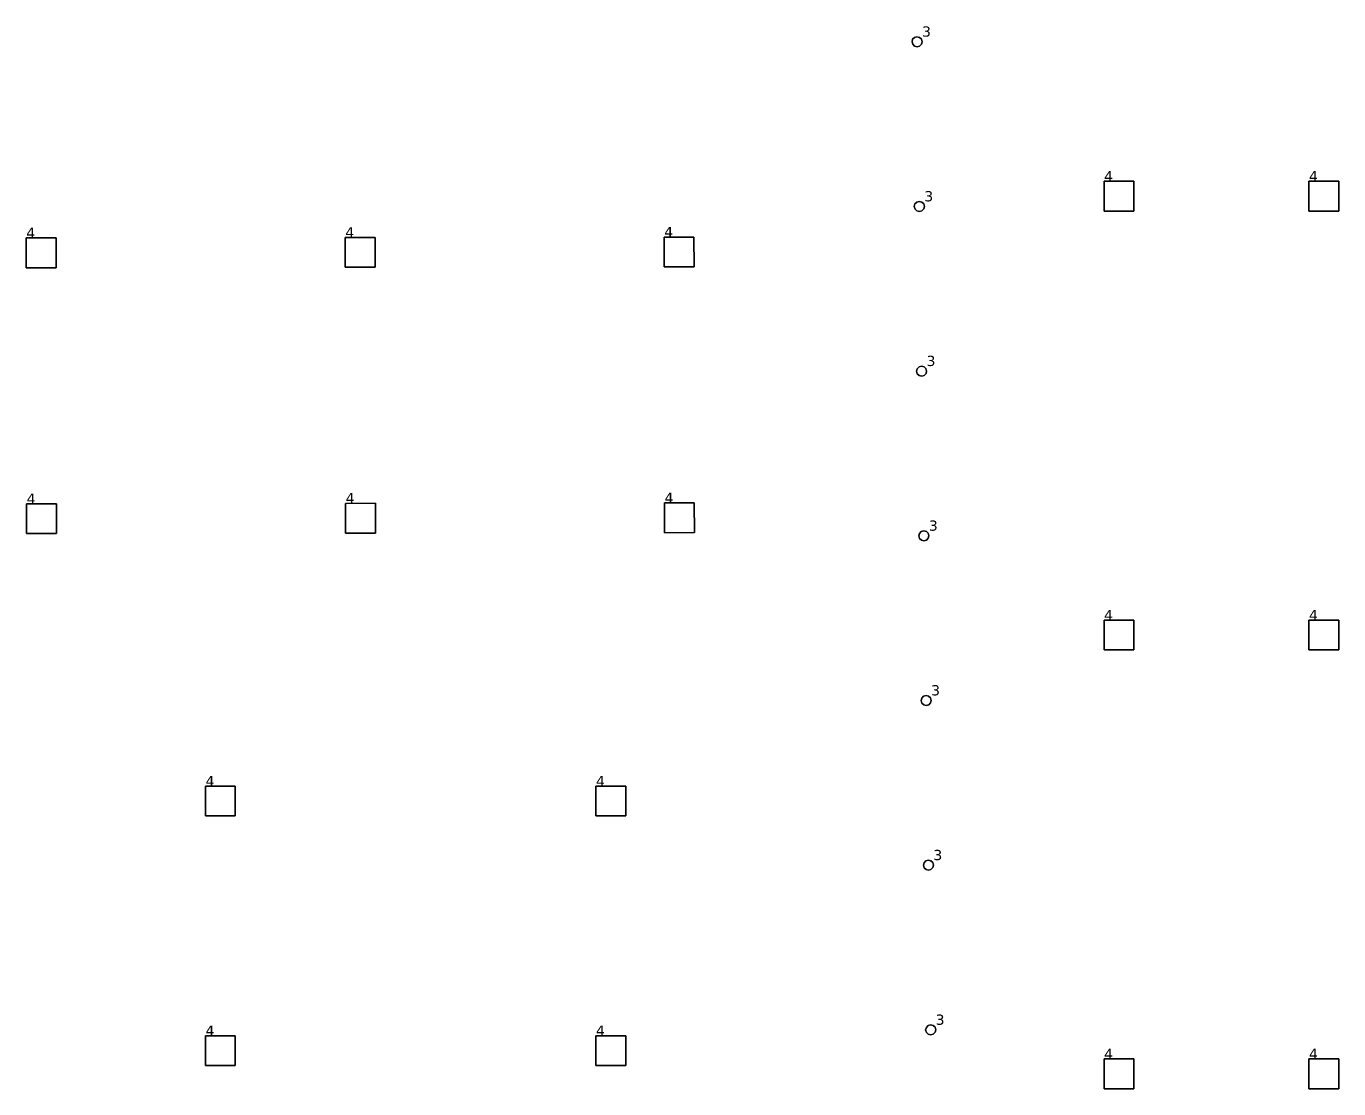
# Model space of a CAD drawing. Header units: inches. Extents: x -3 to 1235, y -1 to 963.
# Drawn here: x 133.38 to 156.5, y 86.15 to 104.87 of the extents above; entities that cross this region are included whole.
import ezdxf

# ---------------------------------------------------------------- set-up
doc = ezdxf.new("R2010")
doc.units = ezdxf.units.IN
doc.header["$MEASUREMENT"] = 0
doc.layers.add('DLX_TERR_LUM', color=7, linetype='Continuous', true_color=0x000000)
doc.layers.add('DLX_TERR_LUMKEY_IDX', color=7, linetype='Continuous', true_color=0x7f7f7f)
doc.styles.add('TableTextStyle', font='')
doc.styles.get('TableTextStyle').set_extended_font_data('VERDANA.TTF')

msp = doc.modelspace()

# ---------------------------------------------------------------- linework, layer by layer
at = {"layer": 'DLX_TERR_LUM'}
for points in [[(148.981, 104.593, 0), (148.992, 104.637, 0)], [(148.992, 104.637, 0), (148.981, 104.593, 0)], [(148.992, 104.637, 0), (148.981, 104.593, 0)], [(148.981, 104.593, 0), (148.992, 104.637, 0)], [(148.994, 104.549, 0), (148.981, 104.593, 0)], [(148.981, 104.593, 0), (148.981, 104.593, 0)], [(148.981, 104.593, 0), (148.994, 104.549, 0)], [(148.981, 104.593, 0), (148.981, 104.593, 0)], [(148.981, 104.593, 0), (148.994, 104.549, 0)], [(148.994, 104.549, 0), (148.981, 104.593, 0)], [(148.992, 104.637, 0), (149.024, 104.67, 0)], [(149.024, 104.67, 0), (148.992, 104.637, 0)], [(149.024, 104.67, 0), (148.992, 104.637, 0)], [(148.992, 104.637, 0), (149.024, 104.67, 0)], [(148.992, 104.637, 0), (148.992, 104.637, 0)], [(148.992, 104.637, 0), (148.992, 104.637, 0)], [(149.026, 104.517, 0), (148.994, 104.549, 0)], [(148.994, 104.549, 0), (148.994, 104.549, 0)], [(148.994, 104.549, 0), (149.026, 104.517, 0)], [(148.994, 104.549, 0), (148.994, 104.549, 0)], [(148.994, 104.549, 0), (149.026, 104.517, 0)], [(149.026, 104.517, 0), (148.994, 104.549, 0)], [(149.024, 104.67, 0), (149.068, 104.683, 0)], [(149.068, 104.683, 0), (149.024, 104.67, 0)], [(149.068, 104.683, 0), (149.024, 104.67, 0)], [(149.024, 104.67, 0), (149.068, 104.683, 0)], [(149.024, 104.67, 0), (149.024, 104.67, 0)], [(149.024, 104.67, 0), (149.024, 104.67, 0)], [(149.071, 104.506, 0), (149.026, 104.517, 0)], [(149.026, 104.517, 0), (149.026, 104.517, 0)], [(149.026, 104.517, 0), (149.071, 104.506, 0)], [(149.026, 104.517, 0), (149.026, 104.517, 0)], [(149.026, 104.517, 0), (149.071, 104.506, 0)], [(149.071, 104.506, 0), (149.026, 104.517, 0)], [(149.068, 104.683, 0), (149.068, 104.683, 0)], [(149.068, 104.683, 0), (149.113, 104.671, 0)], [(149.113, 104.671, 0), (149.068, 104.683, 0)], [(149.068, 104.683, 0), (149.068, 104.683, 0)], [(149.113, 104.671, 0), (149.068, 104.683, 0)], [(149.068, 104.683, 0), (149.113, 104.671, 0)], [(149.115, 104.518, 0), (149.071, 104.506, 0)], [(149.071, 104.506, 0), (149.115, 104.518, 0)], [(149.071, 104.506, 0), (149.115, 104.518, 0)], [(149.115, 104.518, 0), (149.071, 104.506, 0)], [(149.071, 104.506, 0), (149.071, 104.506, 0)], [(149.071, 104.506, 0), (149.071, 104.506, 0)], [(149.113, 104.671, 0), (149.113, 104.671, 0)], [(149.113, 104.671, 0), (149.145, 104.639, 0)], [(149.145, 104.639, 0), (149.113, 104.671, 0)], [(149.113, 104.671, 0), (149.113, 104.671, 0)], [(149.145, 104.639, 0), (149.113, 104.671, 0)], [(149.113, 104.671, 0), (149.145, 104.639, 0)], [(149.147, 104.551, 0), (149.115, 104.518, 0)], [(149.115, 104.518, 0), (149.147, 104.551, 0)], [(149.115, 104.518, 0), (149.147, 104.551, 0)], [(149.147, 104.551, 0), (149.115, 104.518, 0)], [(149.115, 104.518, 0), (149.115, 104.518, 0)], [(149.115, 104.518, 0), (149.115, 104.518, 0)], [(149.145, 104.639, 0), (149.145, 104.639, 0)], [(149.145, 104.639, 0), (149.158, 104.595, 0)], [(149.158, 104.595, 0), (149.145, 104.639, 0)], [(149.145, 104.639, 0), (149.145, 104.639, 0)], [(149.158, 104.595, 0), (149.145, 104.639, 0)], [(149.145, 104.639, 0), (149.158, 104.595, 0)], [(149.158, 104.595, 0), (149.147, 104.551, 0)], [(149.147, 104.551, 0), (149.158, 104.595, 0)], [(149.147, 104.551, 0), (149.158, 104.595, 0)], [(149.158, 104.595, 0), (149.147, 104.551, 0)], [(149.147, 104.551, 0), (149.147, 104.551, 0)], [(149.147, 104.551, 0), (149.147, 104.551, 0)], [(149.158, 104.595, 0), (149.158, 104.595, 0)], [(149.158, 104.595, 0), (149.158, 104.595, 0)], [(152.364, 101.61, 0), (152.364, 102.135, 0)], [(152.364, 102.135, 0), (152.364, 102.135, 0)], [(152.364, 102.135, 0), (152.364, 101.61, 0)], [(152.364, 102.135, 0), (152.889, 102.135, 0)], [(152.889, 102.135, 0), (152.364, 102.135, 0)], [(152.364, 102.135, 0), (152.364, 102.135, 0)], [(152.889, 102.135, 0), (152.364, 102.135, 0)], [(152.364, 102.135, 0), (152.364, 101.61, 0)], [(152.364, 101.61, 0), (152.364, 102.135, 0)], [(152.364, 102.135, 0), (152.889, 102.135, 0)], [(152.889, 102.135, 0), (152.889, 102.135, 0)], [(152.889, 102.135, 0), (152.889, 101.61, 0)], [(152.889, 101.61, 0), (152.889, 102.135, 0)], [(152.889, 102.135, 0), (152.889, 102.135, 0)], [(152.889, 101.61, 0), (152.889, 102.135, 0)], [(152.889, 102.135, 0), (152.889, 101.61, 0)], [(155.972, 101.61, 0), (155.972, 102.135, 0)], [(155.972, 102.135, 0), (155.972, 102.135, 0)], [(155.972, 102.135, 0), (155.972, 101.61, 0)], [(155.972, 102.135, 0), (156.497, 102.135, 0)], [(156.497, 102.135, 0), (155.972, 102.135, 0)], [(155.972, 102.135, 0), (155.972, 102.135, 0)], [(156.497, 102.135, 0), (155.972, 102.135, 0)], [(155.972, 102.135, 0), (155.972, 101.61, 0)], [(155.972, 101.61, 0), (155.972, 102.135, 0)], [(155.972, 102.135, 0), (156.497, 102.135, 0)], [(156.497, 102.135, 0), (156.497, 102.135, 0)], [(156.497, 102.135, 0), (156.497, 101.61, 0)], [(156.497, 101.61, 0), (156.497, 102.135, 0)], [(156.497, 102.135, 0), (156.497, 102.135, 0)], [(156.497, 101.61, 0), (156.497, 102.135, 0)], [(156.497, 102.135, 0), (156.497, 101.61, 0)], [(149.021, 101.691, 0), (149.032, 101.736, 0)], [(149.032, 101.736, 0), (149.021, 101.691, 0)], [(149.032, 101.736, 0), (149.021, 101.691, 0)], [(149.021, 101.691, 0), (149.032, 101.736, 0)], [(149.032, 101.736, 0), (149.064, 101.769, 0)], [(149.064, 101.769, 0), (149.032, 101.736, 0)], [(149.064, 101.769, 0), (149.032, 101.736, 0)], [(149.032, 101.736, 0), (149.064, 101.769, 0)], [(149.032, 101.736, 0), (149.032, 101.736, 0)], [(149.032, 101.736, 0), (149.032, 101.736, 0)], [(149.064, 101.769, 0), (149.108, 101.781, 0)], [(149.108, 101.781, 0), (149.064, 101.769, 0)], [(149.108, 101.781, 0), (149.064, 101.769, 0)], [(149.064, 101.769, 0), (149.108, 101.781, 0)], [(149.064, 101.769, 0), (149.064, 101.769, 0)], [(149.064, 101.769, 0), (149.064, 101.769, 0)], [(149.108, 101.781, 0), (149.108, 101.781, 0)], [(149.108, 101.781, 0), (149.153, 101.77, 0)], [(149.153, 101.77, 0), (149.108, 101.781, 0)], [(149.108, 101.781, 0), (149.108, 101.781, 0)], [(149.153, 101.77, 0), (149.108, 101.781, 0)], [(149.108, 101.781, 0), (149.153, 101.77, 0)], [(149.153, 101.77, 0), (149.153, 101.77, 0)], [(149.153, 101.77, 0), (149.186, 101.738, 0)], [(149.186, 101.738, 0), (149.153, 101.77, 0)], [(149.153, 101.77, 0), (149.153, 101.77, 0)], [(149.186, 101.738, 0), (149.153, 101.77, 0)], [(149.153, 101.77, 0), (149.186, 101.738, 0)], [(149.186, 101.738, 0), (149.186, 101.738, 0)], [(149.186, 101.738, 0), (149.198, 101.694, 0)], [(149.198, 101.694, 0), (149.186, 101.738, 0)], [(149.186, 101.738, 0), (149.186, 101.738, 0)], [(149.198, 101.694, 0), (149.186, 101.738, 0)], [(149.186, 101.738, 0), (149.198, 101.694, 0)], [(149.034, 101.647, 0), (149.021, 101.691, 0)], [(149.021, 101.691, 0), (149.021, 101.691, 0)], [(149.021, 101.691, 0), (149.034, 101.647, 0)], [(149.021, 101.691, 0), (149.021, 101.691, 0)], [(149.021, 101.691, 0), (149.034, 101.647, 0)], [(149.034, 101.647, 0), (149.021, 101.691, 0)], [(149.066, 101.616, 0), (149.034, 101.647, 0)], [(149.034, 101.647, 0), (149.034, 101.647, 0)], [(149.034, 101.647, 0), (149.066, 101.616, 0)], [(149.034, 101.647, 0), (149.034, 101.647, 0)], [(149.034, 101.647, 0), (149.066, 101.616, 0)], [(149.066, 101.616, 0), (149.034, 101.647, 0)], [(149.111, 101.604, 0), (149.066, 101.616, 0)], [(149.066, 101.616, 0), (149.066, 101.616, 0)], [(149.066, 101.616, 0), (149.111, 101.604, 0)], [(149.066, 101.616, 0), (149.066, 101.616, 0)], [(149.066, 101.616, 0), (149.111, 101.604, 0)], [(149.111, 101.604, 0), (149.066, 101.616, 0)], [(149.155, 101.617, 0), (149.111, 101.604, 0)], [(149.111, 101.604, 0), (149.155, 101.617, 0)], [(149.111, 101.604, 0), (149.155, 101.617, 0)], [(149.155, 101.617, 0), (149.111, 101.604, 0)], [(149.111, 101.604, 0), (149.111, 101.604, 0)], [(149.111, 101.604, 0), (149.111, 101.604, 0)], [(149.187, 101.65, 0), (149.155, 101.617, 0)], [(149.155, 101.617, 0), (149.187, 101.65, 0)], [(149.155, 101.617, 0), (149.187, 101.65, 0)], [(149.187, 101.65, 0), (149.155, 101.617, 0)], [(149.155, 101.617, 0), (149.155, 101.617, 0)], [(149.155, 101.617, 0), (149.155, 101.617, 0)], [(149.198, 101.694, 0), (149.187, 101.65, 0)], [(149.187, 101.65, 0), (149.198, 101.694, 0)], [(149.187, 101.65, 0), (149.198, 101.694, 0)], [(149.198, 101.694, 0), (149.187, 101.65, 0)], [(149.187, 101.65, 0), (149.187, 101.65, 0)], [(149.187, 101.65, 0), (149.187, 101.65, 0)], [(149.198, 101.694, 0), (149.198, 101.694, 0)], [(149.198, 101.694, 0), (149.198, 101.694, 0)], [(152.889, 101.61, 0), (152.364, 101.61, 0)], [(152.364, 101.61, 0), (152.364, 101.61, 0)], [(152.364, 101.61, 0), (152.889, 101.61, 0)], [(152.364, 101.61, 0), (152.364, 101.61, 0)], [(152.364, 101.61, 0), (152.889, 101.61, 0)], [(152.889, 101.61, 0), (152.364, 101.61, 0)], [(152.889, 101.61, 0), (152.889, 101.61, 0)], [(152.889, 101.61, 0), (152.889, 101.61, 0)], [(156.497, 101.61, 0), (155.972, 101.61, 0)], [(155.972, 101.61, 0), (155.972, 101.61, 0)], [(155.972, 101.61, 0), (156.497, 101.61, 0)], [(155.972, 101.61, 0), (155.972, 101.61, 0)], [(155.972, 101.61, 0), (156.497, 101.61, 0)], [(156.497, 101.61, 0), (155.972, 101.61, 0)], [(156.497, 101.61, 0), (156.497, 101.61, 0)], [(156.497, 101.61, 0), (156.497, 101.61, 0)], [(133.378, 101.137, 0), (133.903, 101.138, 0)], [(133.903, 101.138, 0), (133.378, 101.137, 0)], [(133.903, 101.138, 0), (133.378, 101.137, 0)], [(133.378, 101.137, 0), (133.903, 101.138, 0)], [(133.379, 100.612, 0), (133.378, 101.137, 0)], [(133.378, 101.137, 0), (133.378, 101.137, 0)], [(133.378, 101.137, 0), (133.379, 100.612, 0)], [(133.378, 101.137, 0), (133.378, 101.137, 0)], [(133.378, 101.137, 0), (133.379, 100.612, 0)], [(133.379, 100.612, 0), (133.378, 101.137, 0)], [(133.903, 101.138, 0), (133.903, 101.138, 0)], [(133.903, 101.138, 0), (133.904, 100.613, 0)], [(133.904, 100.613, 0), (133.903, 101.138, 0)], [(133.903, 101.138, 0), (133.903, 101.138, 0)], [(133.904, 100.613, 0), (133.903, 101.138, 0)], [(133.903, 101.138, 0), (133.904, 100.613, 0)], [(138.997, 101.145, 0), (139.522, 101.146, 0)], [(139.522, 101.146, 0), (138.997, 101.145, 0)], [(139.522, 101.146, 0), (138.997, 101.145, 0)], [(138.997, 101.145, 0), (139.522, 101.146, 0)], [(138.997, 100.62, 0), (138.997, 101.145, 0)], [(138.997, 101.145, 0), (138.997, 101.145, 0)], [(138.997, 101.145, 0), (138.997, 100.62, 0)], [(138.997, 101.145, 0), (138.997, 101.145, 0)], [(138.997, 101.145, 0), (138.997, 100.62, 0)], [(138.997, 100.62, 0), (138.997, 101.145, 0)], [(139.522, 101.146, 0), (139.522, 101.146, 0)], [(139.522, 101.146, 0), (139.522, 100.621, 0)], [(139.522, 100.621, 0), (139.522, 101.146, 0)], [(139.522, 101.146, 0), (139.522, 101.146, 0)], [(139.522, 100.621, 0), (139.522, 101.146, 0)], [(139.522, 101.146, 0), (139.522, 100.621, 0)], [(144.616, 100.628, 0), (144.615, 101.153, 0)], [(144.615, 101.153, 0), (144.615, 101.153, 0)], [(144.615, 101.153, 0), (144.616, 100.628, 0)], [(144.615, 101.153, 0), (145.14, 101.153, 0)], [(145.14, 101.153, 0), (144.615, 101.153, 0)], [(144.615, 101.153, 0), (144.615, 101.153, 0)], [(145.14, 101.153, 0), (144.615, 101.153, 0)], [(144.615, 101.153, 0), (144.616, 100.628, 0)], [(144.616, 100.628, 0), (144.615, 101.153, 0)], [(144.615, 101.153, 0), (145.14, 101.153, 0)], [(145.14, 101.153, 0), (145.14, 101.153, 0)], [(145.14, 101.153, 0), (145.141, 100.628, 0)], [(145.141, 100.628, 0), (145.14, 101.153, 0)], [(145.14, 101.153, 0), (145.14, 101.153, 0)], [(145.141, 100.628, 0), (145.14, 101.153, 0)], [(145.14, 101.153, 0), (145.141, 100.628, 0)], [(133.904, 100.613, 0), (133.379, 100.612, 0)], [(133.379, 100.612, 0), (133.904, 100.613, 0)], [(133.379, 100.612, 0), (133.904, 100.613, 0)], [(133.904, 100.613, 0), (133.379, 100.612, 0)], [(133.379, 100.612, 0), (133.379, 100.612, 0)], [(133.379, 100.612, 0), (133.379, 100.612, 0)], [(133.904, 100.613, 0), (133.904, 100.613, 0)], [(133.904, 100.613, 0), (133.904, 100.613, 0)], [(139.522, 100.621, 0), (138.997, 100.62, 0)], [(138.997, 100.62, 0), (139.522, 100.621, 0)], [(138.997, 100.62, 0), (139.522, 100.621, 0)], [(139.522, 100.621, 0), (138.997, 100.62, 0)], [(138.997, 100.62, 0), (138.997, 100.62, 0)], [(138.997, 100.62, 0), (138.997, 100.62, 0)], [(139.522, 100.621, 0), (139.522, 100.621, 0)], [(139.522, 100.621, 0), (139.522, 100.621, 0)], [(145.141, 100.628, 0), (144.616, 100.628, 0)], [(144.616, 100.628, 0), (144.616, 100.628, 0)], [(144.616, 100.628, 0), (145.141, 100.628, 0)], [(144.616, 100.628, 0), (144.616, 100.628, 0)], [(144.616, 100.628, 0), (145.141, 100.628, 0)], [(145.141, 100.628, 0), (144.616, 100.628, 0)], [(145.141, 100.628, 0), (145.141, 100.628, 0)], [(145.141, 100.628, 0), (145.141, 100.628, 0)], [(149.061, 98.79, 0), (149.072, 98.834, 0)], [(149.072, 98.834, 0), (149.061, 98.79, 0)], [(149.072, 98.834, 0), (149.061, 98.79, 0)], [(149.061, 98.79, 0), (149.072, 98.834, 0)], [(149.074, 98.746, 0), (149.061, 98.79, 0)], [(149.061, 98.79, 0), (149.061, 98.79, 0)], [(149.061, 98.79, 0), (149.074, 98.746, 0)], [(149.061, 98.79, 0), (149.061, 98.79, 0)], [(149.061, 98.79, 0), (149.074, 98.746, 0)], [(149.074, 98.746, 0), (149.061, 98.79, 0)], [(149.072, 98.834, 0), (149.104, 98.867, 0)], [(149.104, 98.867, 0), (149.072, 98.834, 0)], [(149.104, 98.867, 0), (149.072, 98.834, 0)], [(149.072, 98.834, 0), (149.104, 98.867, 0)], [(149.072, 98.834, 0), (149.072, 98.834, 0)], [(149.072, 98.834, 0), (149.072, 98.834, 0)], [(149.106, 98.714, 0), (149.074, 98.746, 0)], [(149.074, 98.746, 0), (149.074, 98.746, 0)], [(149.074, 98.746, 0), (149.106, 98.714, 0)], [(149.074, 98.746, 0), (149.074, 98.746, 0)], [(149.074, 98.746, 0), (149.106, 98.714, 0)], [(149.106, 98.714, 0), (149.074, 98.746, 0)], [(149.104, 98.867, 0), (149.148, 98.88, 0)], [(149.148, 98.88, 0), (149.104, 98.867, 0)], [(149.148, 98.88, 0), (149.104, 98.867, 0)], [(149.104, 98.867, 0), (149.148, 98.88, 0)], [(149.104, 98.867, 0), (149.104, 98.867, 0)], [(149.104, 98.867, 0), (149.104, 98.867, 0)], [(149.148, 98.88, 0), (149.148, 98.88, 0)], [(149.148, 98.88, 0), (149.193, 98.868, 0)], [(149.193, 98.868, 0), (149.148, 98.88, 0)], [(149.148, 98.88, 0), (149.148, 98.88, 0)], [(149.193, 98.868, 0), (149.148, 98.88, 0)], [(149.148, 98.88, 0), (149.193, 98.868, 0)], [(149.193, 98.868, 0), (149.193, 98.868, 0)], [(149.193, 98.868, 0), (149.226, 98.836, 0)], [(149.226, 98.836, 0), (149.193, 98.868, 0)], [(149.193, 98.868, 0), (149.193, 98.868, 0)], [(149.226, 98.836, 0), (149.193, 98.868, 0)], [(149.193, 98.868, 0), (149.226, 98.836, 0)], [(149.227, 98.748, 0), (149.195, 98.715, 0)], [(149.195, 98.715, 0), (149.227, 98.748, 0)], [(149.195, 98.715, 0), (149.227, 98.748, 0)], [(149.227, 98.748, 0), (149.195, 98.715, 0)], [(149.226, 98.836, 0), (149.226, 98.836, 0)], [(149.226, 98.836, 0), (149.238, 98.792, 0)], [(149.238, 98.792, 0), (149.226, 98.836, 0)], [(149.226, 98.836, 0), (149.226, 98.836, 0)], [(149.238, 98.792, 0), (149.226, 98.836, 0)], [(149.226, 98.836, 0), (149.238, 98.792, 0)], [(149.238, 98.792, 0), (149.227, 98.748, 0)], [(149.227, 98.748, 0), (149.238, 98.792, 0)], [(149.227, 98.748, 0), (149.238, 98.792, 0)], [(149.238, 98.792, 0), (149.227, 98.748, 0)], [(149.227, 98.748, 0), (149.227, 98.748, 0)], [(149.227, 98.748, 0), (149.227, 98.748, 0)], [(149.238, 98.792, 0), (149.238, 98.792, 0)], [(149.238, 98.792, 0), (149.238, 98.792, 0)], [(149.151, 98.703, 0), (149.106, 98.714, 0)], [(149.106, 98.714, 0), (149.106, 98.714, 0)], [(149.106, 98.714, 0), (149.151, 98.703, 0)], [(149.106, 98.714, 0), (149.106, 98.714, 0)], [(149.106, 98.714, 0), (149.151, 98.703, 0)], [(149.151, 98.703, 0), (149.106, 98.714, 0)], [(149.195, 98.715, 0), (149.151, 98.703, 0)], [(149.151, 98.703, 0), (149.195, 98.715, 0)], [(149.151, 98.703, 0), (149.195, 98.715, 0)], [(149.195, 98.715, 0), (149.151, 98.703, 0)], [(149.151, 98.703, 0), (149.151, 98.703, 0)], [(149.151, 98.703, 0), (149.151, 98.703, 0)], [(149.195, 98.715, 0), (149.195, 98.715, 0)], [(149.195, 98.715, 0), (149.195, 98.715, 0)], [(133.385, 96.454, 0), (133.91, 96.455, 0)], [(133.91, 96.455, 0), (133.385, 96.454, 0)], [(133.91, 96.455, 0), (133.385, 96.454, 0)], [(133.385, 96.454, 0), (133.91, 96.455, 0)], [(133.385, 95.929, 0), (133.385, 96.454, 0)], [(133.385, 96.454, 0), (133.385, 96.454, 0)], [(133.385, 96.454, 0), (133.385, 95.929, 0)], [(133.385, 96.454, 0), (133.385, 96.454, 0)], [(133.385, 96.454, 0), (133.385, 95.929, 0)], [(133.385, 95.929, 0), (133.385, 96.454, 0)], [(133.91, 96.455, 0), (133.91, 96.455, 0)], [(133.91, 96.455, 0), (133.91, 95.93, 0)], [(133.91, 95.93, 0), (133.91, 96.455, 0)], [(133.91, 96.455, 0), (133.91, 96.455, 0)], [(133.91, 95.93, 0), (133.91, 96.455, 0)], [(133.91, 96.455, 0), (133.91, 95.93, 0)], [(139.003, 96.461, 0), (139.528, 96.462, 0)], [(139.528, 96.462, 0), (139.003, 96.461, 0)], [(139.528, 96.462, 0), (139.003, 96.461, 0)], [(139.003, 96.461, 0), (139.528, 96.462, 0)], [(139.004, 95.936, 0), (139.003, 96.461, 0)], [(139.003, 96.461, 0), (139.003, 96.461, 0)], [(139.003, 96.461, 0), (139.004, 95.936, 0)], [(139.003, 96.461, 0), (139.003, 96.461, 0)], [(139.003, 96.461, 0), (139.004, 95.936, 0)], [(139.004, 95.936, 0), (139.003, 96.461, 0)], [(139.528, 96.462, 0), (139.528, 96.462, 0)], [(139.528, 96.462, 0), (139.529, 95.937, 0)], [(139.529, 95.937, 0), (139.528, 96.462, 0)], [(139.528, 96.462, 0), (139.528, 96.462, 0)], [(139.529, 95.937, 0), (139.528, 96.462, 0)], [(139.528, 96.462, 0), (139.529, 95.937, 0)], [(144.621, 96.469, 0), (145.146, 96.47, 0)], [(145.146, 96.47, 0), (144.621, 96.469, 0)], [(145.146, 96.47, 0), (144.621, 96.469, 0)], [(144.621, 96.469, 0), (145.146, 96.47, 0)], [(144.622, 95.944, 0), (144.621, 96.469, 0)], [(144.621, 96.469, 0), (144.621, 96.469, 0)], [(144.621, 96.469, 0), (144.622, 95.944, 0)], [(144.621, 96.469, 0), (144.621, 96.469, 0)], [(144.621, 96.469, 0), (144.622, 95.944, 0)], [(144.622, 95.944, 0), (144.621, 96.469, 0)], [(145.146, 96.47, 0), (145.146, 96.47, 0)], [(145.146, 96.47, 0), (145.147, 95.945, 0)], [(145.147, 95.945, 0), (145.146, 96.47, 0)], [(145.146, 96.47, 0), (145.146, 96.47, 0)], [(145.147, 95.945, 0), (145.146, 96.47, 0)], [(145.146, 96.47, 0), (145.147, 95.945, 0)], [(145.147, 95.945, 0), (144.622, 95.944, 0)], [(144.622, 95.944, 0), (145.147, 95.945, 0)], [(144.622, 95.944, 0), (145.147, 95.945, 0)], [(145.147, 95.945, 0), (144.622, 95.944, 0)], [(144.622, 95.944, 0), (144.622, 95.944, 0)], [(144.622, 95.944, 0), (144.622, 95.944, 0)], [(145.147, 95.945, 0), (145.147, 95.945, 0)], [(145.147, 95.945, 0), (145.147, 95.945, 0)], [(149.112, 95.933, 0), (149.144, 95.966, 0)], [(149.144, 95.966, 0), (149.112, 95.933, 0)], [(149.144, 95.966, 0), (149.112, 95.933, 0)], [(149.112, 95.933, 0), (149.144, 95.966, 0)], [(149.144, 95.966, 0), (149.188, 95.978, 0)], [(149.188, 95.978, 0), (149.144, 95.966, 0)], [(149.188, 95.978, 0), (149.144, 95.966, 0)], [(149.144, 95.966, 0), (149.188, 95.978, 0)], [(149.144, 95.966, 0), (149.144, 95.966, 0)], [(149.144, 95.966, 0), (149.144, 95.966, 0)], [(149.188, 95.978, 0), (149.188, 95.978, 0)], [(149.188, 95.978, 0), (149.233, 95.967, 0)], [(149.233, 95.967, 0), (149.188, 95.978, 0)], [(149.188, 95.978, 0), (149.188, 95.978, 0)], [(149.233, 95.967, 0), (149.188, 95.978, 0)], [(149.188, 95.978, 0), (149.233, 95.967, 0)], [(149.233, 95.967, 0), (149.233, 95.967, 0)], [(149.233, 95.967, 0), (149.266, 95.935, 0)], [(149.266, 95.935, 0), (149.233, 95.967, 0)], [(149.233, 95.967, 0), (149.233, 95.967, 0)], [(149.266, 95.935, 0), (149.233, 95.967, 0)], [(149.233, 95.967, 0), (149.266, 95.935, 0)], [(133.91, 95.93, 0), (133.385, 95.929, 0)], [(133.385, 95.929, 0), (133.91, 95.93, 0)], [(133.385, 95.929, 0), (133.91, 95.93, 0)], [(133.91, 95.93, 0), (133.385, 95.929, 0)], [(133.385, 95.929, 0), (133.385, 95.929, 0)], [(133.385, 95.929, 0), (133.385, 95.929, 0)], [(133.91, 95.93, 0), (133.91, 95.93, 0)], [(133.91, 95.93, 0), (133.91, 95.93, 0)], [(139.529, 95.937, 0), (139.004, 95.936, 0)], [(139.004, 95.936, 0), (139.529, 95.937, 0)], [(139.004, 95.936, 0), (139.529, 95.937, 0)], [(139.529, 95.937, 0), (139.004, 95.936, 0)], [(139.004, 95.936, 0), (139.004, 95.936, 0)], [(139.004, 95.936, 0), (139.004, 95.936, 0)], [(139.529, 95.937, 0), (139.529, 95.937, 0)], [(139.529, 95.937, 0), (139.529, 95.937, 0)], [(149.101, 95.888, 0), (149.112, 95.933, 0)], [(149.112, 95.933, 0), (149.101, 95.888, 0)], [(149.112, 95.933, 0), (149.101, 95.888, 0)], [(149.101, 95.888, 0), (149.112, 95.933, 0)], [(149.114, 95.844, 0), (149.101, 95.888, 0)], [(149.101, 95.888, 0), (149.101, 95.888, 0)], [(149.101, 95.888, 0), (149.114, 95.844, 0)], [(149.101, 95.888, 0), (149.101, 95.888, 0)], [(149.101, 95.888, 0), (149.114, 95.844, 0)], [(149.114, 95.844, 0), (149.101, 95.888, 0)], [(149.112, 95.933, 0), (149.112, 95.933, 0)], [(149.112, 95.933, 0), (149.112, 95.933, 0)], [(149.146, 95.813, 0), (149.114, 95.844, 0)], [(149.114, 95.844, 0), (149.114, 95.844, 0)], [(149.114, 95.844, 0), (149.146, 95.813, 0)], [(149.114, 95.844, 0), (149.114, 95.844, 0)], [(149.114, 95.844, 0), (149.146, 95.813, 0)], [(149.146, 95.813, 0), (149.114, 95.844, 0)], [(149.191, 95.801, 0), (149.146, 95.813, 0)], [(149.146, 95.813, 0), (149.146, 95.813, 0)], [(149.146, 95.813, 0), (149.191, 95.801, 0)], [(149.146, 95.813, 0), (149.146, 95.813, 0)], [(149.146, 95.813, 0), (149.191, 95.801, 0)], [(149.191, 95.801, 0), (149.146, 95.813, 0)], [(149.235, 95.814, 0), (149.191, 95.801, 0)], [(149.191, 95.801, 0), (149.235, 95.814, 0)], [(149.191, 95.801, 0), (149.235, 95.814, 0)], [(149.235, 95.814, 0), (149.191, 95.801, 0)], [(149.191, 95.801, 0), (149.191, 95.801, 0)], [(149.191, 95.801, 0), (149.191, 95.801, 0)], [(149.267, 95.847, 0), (149.235, 95.814, 0)], [(149.235, 95.814, 0), (149.267, 95.847, 0)], [(149.235, 95.814, 0), (149.267, 95.847, 0)], [(149.267, 95.847, 0), (149.235, 95.814, 0)], [(149.235, 95.814, 0), (149.235, 95.814, 0)], [(149.235, 95.814, 0), (149.235, 95.814, 0)], [(149.266, 95.935, 0), (149.266, 95.935, 0)], [(149.266, 95.935, 0), (149.278, 95.891, 0)], [(149.278, 95.891, 0), (149.266, 95.935, 0)], [(149.266, 95.935, 0), (149.266, 95.935, 0)], [(149.278, 95.891, 0), (149.266, 95.935, 0)], [(149.266, 95.935, 0), (149.278, 95.891, 0)], [(149.278, 95.891, 0), (149.267, 95.847, 0)], [(149.267, 95.847, 0), (149.278, 95.891, 0)], [(149.267, 95.847, 0), (149.278, 95.891, 0)], [(149.278, 95.891, 0), (149.267, 95.847, 0)], [(149.267, 95.847, 0), (149.267, 95.847, 0)], [(149.267, 95.847, 0), (149.267, 95.847, 0)], [(149.278, 95.891, 0), (149.278, 95.891, 0)], [(149.278, 95.891, 0), (149.278, 95.891, 0)], [(152.364, 93.879, 0), (152.364, 94.404, 0)], [(152.364, 94.404, 0), (152.364, 94.404, 0)], [(152.364, 94.404, 0), (152.364, 93.879, 0)], [(152.364, 94.404, 0), (152.889, 94.404, 0)], [(152.889, 94.404, 0), (152.364, 94.404, 0)], [(152.364, 94.404, 0), (152.364, 94.404, 0)], [(152.889, 94.404, 0), (152.364, 94.404, 0)], [(152.364, 94.404, 0), (152.364, 93.879, 0)], [(152.364, 93.879, 0), (152.364, 94.404, 0)], [(152.364, 94.404, 0), (152.889, 94.404, 0)], [(152.889, 94.404, 0), (152.889, 94.404, 0)], [(152.889, 94.404, 0), (152.889, 93.879, 0)], [(152.889, 93.879, 0), (152.889, 94.404, 0)], [(152.889, 94.404, 0), (152.889, 94.404, 0)], [(152.889, 93.879, 0), (152.889, 94.404, 0)], [(152.889, 94.404, 0), (152.889, 93.879, 0)], [(155.972, 93.879, 0), (155.972, 94.404, 0)], [(155.972, 94.404, 0), (155.972, 94.404, 0)], [(155.972, 94.404, 0), (155.972, 93.879, 0)], [(155.972, 94.404, 0), (156.497, 94.404, 0)], [(156.497, 94.404, 0), (155.972, 94.404, 0)], [(155.972, 94.404, 0), (155.972, 94.404, 0)], [(156.497, 94.404, 0), (155.972, 94.404, 0)], [(155.972, 94.404, 0), (155.972, 93.879, 0)], [(155.972, 93.879, 0), (155.972, 94.404, 0)], [(155.972, 94.404, 0), (156.497, 94.404, 0)], [(156.497, 94.404, 0), (156.497, 94.404, 0)], [(156.497, 94.404, 0), (156.497, 93.879, 0)], [(156.497, 93.879, 0), (156.497, 94.404, 0)], [(156.497, 94.404, 0), (156.497, 94.404, 0)], [(156.497, 93.879, 0), (156.497, 94.404, 0)], [(156.497, 94.404, 0), (156.497, 93.879, 0)], [(152.889, 93.879, 0), (152.364, 93.879, 0)], [(152.364, 93.879, 0), (152.364, 93.879, 0)], [(152.364, 93.879, 0), (152.889, 93.879, 0)], [(152.364, 93.879, 0), (152.364, 93.879, 0)], [(152.364, 93.879, 0), (152.889, 93.879, 0)], [(152.889, 93.879, 0), (152.364, 93.879, 0)], [(152.889, 93.879, 0), (152.889, 93.879, 0)], [(152.889, 93.879, 0), (152.889, 93.879, 0)], [(156.497, 93.879, 0), (155.972, 93.879, 0)], [(155.972, 93.879, 0), (155.972, 93.879, 0)], [(155.972, 93.879, 0), (156.497, 93.879, 0)], [(155.972, 93.879, 0), (155.972, 93.879, 0)], [(155.972, 93.879, 0), (156.497, 93.879, 0)], [(156.497, 93.879, 0), (155.972, 93.879, 0)], [(156.497, 93.879, 0), (156.497, 93.879, 0)], [(156.497, 93.879, 0), (156.497, 93.879, 0)], [(149.141, 92.987, 0), (149.152, 93.031, 0)], [(149.152, 93.031, 0), (149.141, 92.987, 0)], [(149.152, 93.031, 0), (149.141, 92.987, 0)], [(149.141, 92.987, 0), (149.152, 93.031, 0)], [(149.154, 92.943, 0), (149.141, 92.987, 0)], [(149.141, 92.987, 0), (149.141, 92.987, 0)], [(149.141, 92.987, 0), (149.154, 92.943, 0)], [(149.141, 92.987, 0), (149.141, 92.987, 0)], [(149.141, 92.987, 0), (149.154, 92.943, 0)], [(149.154, 92.943, 0), (149.141, 92.987, 0)], [(149.152, 93.031, 0), (149.184, 93.064, 0)], [(149.184, 93.064, 0), (149.152, 93.031, 0)], [(149.184, 93.064, 0), (149.152, 93.031, 0)], [(149.152, 93.031, 0), (149.184, 93.064, 0)], [(149.152, 93.031, 0), (149.152, 93.031, 0)], [(149.152, 93.031, 0), (149.152, 93.031, 0)], [(149.187, 92.911, 0), (149.154, 92.943, 0)], [(149.154, 92.943, 0), (149.154, 92.943, 0)], [(149.154, 92.943, 0), (149.187, 92.911, 0)], [(149.154, 92.943, 0), (149.154, 92.943, 0)], [(149.154, 92.943, 0), (149.187, 92.911, 0)], [(149.187, 92.911, 0), (149.154, 92.943, 0)], [(149.184, 93.064, 0), (149.228, 93.077, 0)], [(149.228, 93.077, 0), (149.184, 93.064, 0)], [(149.228, 93.077, 0), (149.184, 93.064, 0)], [(149.184, 93.064, 0), (149.228, 93.077, 0)], [(149.184, 93.064, 0), (149.184, 93.064, 0)], [(149.184, 93.064, 0), (149.184, 93.064, 0)], [(149.228, 93.077, 0), (149.228, 93.077, 0)], [(149.228, 93.077, 0), (149.273, 93.065, 0)], [(149.273, 93.065, 0), (149.228, 93.077, 0)], [(149.228, 93.077, 0), (149.228, 93.077, 0)], [(149.273, 93.065, 0), (149.228, 93.077, 0)], [(149.228, 93.077, 0), (149.273, 93.065, 0)], [(149.273, 93.065, 0), (149.273, 93.065, 0)], [(149.273, 93.065, 0), (149.306, 93.033, 0)], [(149.306, 93.033, 0), (149.273, 93.065, 0)], [(149.273, 93.065, 0), (149.273, 93.065, 0)], [(149.306, 93.033, 0), (149.273, 93.065, 0)], [(149.273, 93.065, 0), (149.306, 93.033, 0)], [(149.307, 92.945, 0), (149.275, 92.912, 0)], [(149.275, 92.912, 0), (149.307, 92.945, 0)], [(149.275, 92.912, 0), (149.307, 92.945, 0)], [(149.307, 92.945, 0), (149.275, 92.912, 0)], [(149.306, 93.033, 0), (149.306, 93.033, 0)], [(149.306, 93.033, 0), (149.318, 92.989, 0)], [(149.318, 92.989, 0), (149.306, 93.033, 0)], [(149.306, 93.033, 0), (149.306, 93.033, 0)], [(149.318, 92.989, 0), (149.306, 93.033, 0)], [(149.306, 93.033, 0), (149.318, 92.989, 0)], [(149.318, 92.989, 0), (149.307, 92.945, 0)], [(149.307, 92.945, 0), (149.318, 92.989, 0)], [(149.307, 92.945, 0), (149.318, 92.989, 0)], [(149.318, 92.989, 0), (149.307, 92.945, 0)], [(149.307, 92.945, 0), (149.307, 92.945, 0)], [(149.307, 92.945, 0), (149.307, 92.945, 0)], [(149.318, 92.989, 0), (149.318, 92.989, 0)], [(149.318, 92.989, 0), (149.318, 92.989, 0)], [(149.231, 92.9, 0), (149.187, 92.911, 0)], [(149.187, 92.911, 0), (149.187, 92.911, 0)], [(149.187, 92.911, 0), (149.231, 92.9, 0)], [(149.187, 92.911, 0), (149.187, 92.911, 0)], [(149.187, 92.911, 0), (149.231, 92.9, 0)], [(149.231, 92.9, 0), (149.187, 92.911, 0)], [(149.275, 92.912, 0), (149.231, 92.9, 0)], [(149.231, 92.9, 0), (149.275, 92.912, 0)], [(149.231, 92.9, 0), (149.275, 92.912, 0)], [(149.275, 92.912, 0), (149.231, 92.9, 0)], [(149.231, 92.9, 0), (149.231, 92.9, 0)], [(149.231, 92.9, 0), (149.231, 92.9, 0)], [(149.275, 92.912, 0), (149.275, 92.912, 0)], [(149.275, 92.912, 0), (149.275, 92.912, 0)], [(136.536, 90.954, 0), (136.536, 91.479, 0)], [(136.536, 91.479, 0), (136.536, 91.479, 0)], [(136.536, 91.479, 0), (136.536, 90.954, 0)], [(136.536, 91.479, 0), (137.061, 91.479, 0)], [(137.061, 91.479, 0), (136.536, 91.479, 0)], [(136.536, 91.479, 0), (136.536, 91.479, 0)], [(137.061, 91.479, 0), (136.536, 91.479, 0)], [(136.536, 91.479, 0), (136.536, 90.954, 0)], [(136.536, 90.954, 0), (136.536, 91.479, 0)], [(136.536, 91.479, 0), (137.061, 91.479, 0)], [(137.061, 91.479, 0), (137.061, 91.479, 0)], [(137.061, 91.479, 0), (137.061, 90.954, 0)], [(137.061, 90.954, 0), (137.061, 91.479, 0)], [(137.061, 91.479, 0), (137.061, 91.479, 0)], [(137.061, 90.954, 0), (137.061, 91.479, 0)], [(137.061, 91.479, 0), (137.061, 90.954, 0)], [(143.413, 90.954, 0), (143.413, 91.479, 0)], [(143.413, 91.479, 0), (143.413, 91.479, 0)], [(143.413, 91.479, 0), (143.413, 90.954, 0)], [(143.413, 91.479, 0), (143.938, 91.479, 0)], [(143.938, 91.479, 0), (143.413, 91.479, 0)], [(143.413, 91.479, 0), (143.413, 91.479, 0)], [(143.938, 91.479, 0), (143.413, 91.479, 0)], [(143.413, 91.479, 0), (143.413, 90.954, 0)], [(143.413, 90.954, 0), (143.413, 91.479, 0)], [(143.413, 91.479, 0), (143.938, 91.479, 0)], [(143.938, 91.479, 0), (143.938, 91.479, 0)], [(143.938, 91.479, 0), (143.938, 90.954, 0)], [(143.938, 90.954, 0), (143.938, 91.479, 0)], [(143.938, 91.479, 0), (143.938, 91.479, 0)], [(143.938, 90.954, 0), (143.938, 91.479, 0)], [(143.938, 91.479, 0), (143.938, 90.954, 0)], [(137.061, 90.954, 0), (136.536, 90.954, 0)], [(136.536, 90.954, 0), (136.536, 90.954, 0)], [(136.536, 90.954, 0), (137.061, 90.954, 0)], [(136.536, 90.954, 0), (136.536, 90.954, 0)], [(136.536, 90.954, 0), (137.061, 90.954, 0)], [(137.061, 90.954, 0), (136.536, 90.954, 0)], [(137.061, 90.954, 0), (137.061, 90.954, 0)], [(137.061, 90.954, 0), (137.061, 90.954, 0)], [(143.938, 90.954, 0), (143.413, 90.954, 0)], [(143.413, 90.954, 0), (143.413, 90.954, 0)], [(143.413, 90.954, 0), (143.938, 90.954, 0)], [(143.413, 90.954, 0), (143.413, 90.954, 0)], [(143.413, 90.954, 0), (143.938, 90.954, 0)], [(143.938, 90.954, 0), (143.413, 90.954, 0)], [(143.938, 90.954, 0), (143.938, 90.954, 0)], [(143.938, 90.954, 0), (143.938, 90.954, 0)], [(149.224, 90.163, 0), (149.268, 90.175, 0)], [(149.268, 90.175, 0), (149.224, 90.163, 0)], [(149.268, 90.175, 0), (149.224, 90.163, 0)], [(149.224, 90.163, 0), (149.268, 90.175, 0)], [(149.268, 90.175, 0), (149.268, 90.175, 0)], [(149.268, 90.175, 0), (149.313, 90.164, 0)], [(149.313, 90.164, 0), (149.268, 90.175, 0)], [(149.268, 90.175, 0), (149.268, 90.175, 0)], [(149.313, 90.164, 0), (149.268, 90.175, 0)], [(149.268, 90.175, 0), (149.313, 90.164, 0)], [(149.181, 90.086, 0), (149.193, 90.13, 0)], [(149.193, 90.13, 0), (149.181, 90.086, 0)], [(149.193, 90.13, 0), (149.181, 90.086, 0)], [(149.181, 90.086, 0), (149.193, 90.13, 0)], [(149.194, 90.042, 0), (149.181, 90.086, 0)], [(149.181, 90.086, 0), (149.181, 90.086, 0)], [(149.181, 90.086, 0), (149.194, 90.042, 0)], [(149.181, 90.086, 0), (149.181, 90.086, 0)], [(149.181, 90.086, 0), (149.194, 90.042, 0)], [(149.194, 90.042, 0), (149.181, 90.086, 0)], [(149.193, 90.13, 0), (149.224, 90.163, 0)], [(149.224, 90.163, 0), (149.193, 90.13, 0)], [(149.224, 90.163, 0), (149.193, 90.13, 0)], [(149.193, 90.13, 0), (149.224, 90.163, 0)], [(149.193, 90.13, 0), (149.193, 90.13, 0)], [(149.193, 90.13, 0), (149.193, 90.13, 0)], [(149.227, 90.01, 0), (149.194, 90.042, 0)], [(149.194, 90.042, 0), (149.194, 90.042, 0)], [(149.194, 90.042, 0), (149.227, 90.01, 0)], [(149.194, 90.042, 0), (149.194, 90.042, 0)], [(149.194, 90.042, 0), (149.227, 90.01, 0)], [(149.227, 90.01, 0), (149.194, 90.042, 0)], [(149.224, 90.163, 0), (149.224, 90.163, 0)], [(149.224, 90.163, 0), (149.224, 90.163, 0)], [(149.271, 89.998, 0), (149.227, 90.01, 0)], [(149.227, 90.01, 0), (149.227, 90.01, 0)], [(149.227, 90.01, 0), (149.271, 89.998, 0)], [(149.227, 90.01, 0), (149.227, 90.01, 0)], [(149.227, 90.01, 0), (149.271, 89.998, 0)], [(149.271, 89.998, 0), (149.227, 90.01, 0)], [(149.315, 90.011, 0), (149.271, 89.998, 0)], [(149.271, 89.998, 0), (149.315, 90.011, 0)], [(149.271, 89.998, 0), (149.315, 90.011, 0)], [(149.315, 90.011, 0), (149.271, 89.998, 0)], [(149.271, 89.998, 0), (149.271, 89.998, 0)], [(149.271, 89.998, 0), (149.271, 89.998, 0)], [(149.313, 90.164, 0), (149.313, 90.164, 0)], [(149.313, 90.164, 0), (149.346, 90.132, 0)], [(149.346, 90.132, 0), (149.313, 90.164, 0)], [(149.313, 90.164, 0), (149.313, 90.164, 0)], [(149.346, 90.132, 0), (149.313, 90.164, 0)], [(149.313, 90.164, 0), (149.346, 90.132, 0)], [(149.347, 90.044, 0), (149.315, 90.011, 0)], [(149.315, 90.011, 0), (149.347, 90.044, 0)], [(149.315, 90.011, 0), (149.347, 90.044, 0)], [(149.347, 90.044, 0), (149.315, 90.011, 0)], [(149.315, 90.011, 0), (149.315, 90.011, 0)], [(149.315, 90.011, 0), (149.315, 90.011, 0)], [(149.346, 90.132, 0), (149.346, 90.132, 0)], [(149.346, 90.132, 0), (149.358, 90.088, 0)], [(149.358, 90.088, 0), (149.346, 90.132, 0)], [(149.346, 90.132, 0), (149.346, 90.132, 0)], [(149.358, 90.088, 0), (149.346, 90.132, 0)], [(149.346, 90.132, 0), (149.358, 90.088, 0)], [(149.358, 90.088, 0), (149.347, 90.044, 0)], [(149.347, 90.044, 0), (149.358, 90.088, 0)], [(149.347, 90.044, 0), (149.358, 90.088, 0)], [(149.358, 90.088, 0), (149.347, 90.044, 0)], [(149.347, 90.044, 0), (149.347, 90.044, 0)], [(149.347, 90.044, 0), (149.347, 90.044, 0)], [(149.358, 90.088, 0), (149.358, 90.088, 0)], [(149.358, 90.088, 0), (149.358, 90.088, 0)], [(149.221, 87.184, 0), (149.233, 87.228, 0)], [(149.233, 87.228, 0), (149.221, 87.184, 0)], [(149.233, 87.228, 0), (149.221, 87.184, 0)], [(149.221, 87.184, 0), (149.233, 87.228, 0)], [(149.234, 87.14, 0), (149.221, 87.184, 0)], [(149.221, 87.184, 0), (149.221, 87.184, 0)], [(149.221, 87.184, 0), (149.234, 87.14, 0)], [(149.221, 87.184, 0), (149.221, 87.184, 0)], [(149.221, 87.184, 0), (149.234, 87.14, 0)], [(149.234, 87.14, 0), (149.221, 87.184, 0)], [(149.233, 87.228, 0), (149.264, 87.261, 0)], [(149.264, 87.261, 0), (149.233, 87.228, 0)], [(149.264, 87.261, 0), (149.233, 87.228, 0)], [(149.233, 87.228, 0), (149.264, 87.261, 0)], [(149.233, 87.228, 0), (149.233, 87.228, 0)], [(149.233, 87.228, 0), (149.233, 87.228, 0)], [(149.264, 87.261, 0), (149.308, 87.274, 0)], [(149.308, 87.274, 0), (149.264, 87.261, 0)], [(149.308, 87.274, 0), (149.264, 87.261, 0)], [(149.264, 87.261, 0), (149.308, 87.274, 0)], [(149.264, 87.261, 0), (149.264, 87.261, 0)], [(149.264, 87.261, 0), (149.264, 87.261, 0)], [(149.308, 87.274, 0), (149.308, 87.274, 0)], [(149.308, 87.274, 0), (149.353, 87.262, 0)], [(149.353, 87.262, 0), (149.308, 87.274, 0)], [(149.308, 87.274, 0), (149.308, 87.274, 0)], [(149.353, 87.262, 0), (149.308, 87.274, 0)], [(149.308, 87.274, 0), (149.353, 87.262, 0)], [(149.353, 87.262, 0), (149.353, 87.262, 0)], [(149.353, 87.262, 0), (149.386, 87.231, 0)], [(149.386, 87.231, 0), (149.353, 87.262, 0)], [(149.353, 87.262, 0), (149.353, 87.262, 0)], [(149.386, 87.231, 0), (149.353, 87.262, 0)], [(149.353, 87.262, 0), (149.386, 87.231, 0)], [(149.386, 87.231, 0), (149.386, 87.231, 0)], [(149.386, 87.231, 0), (149.398, 87.187, 0)], [(149.398, 87.187, 0), (149.386, 87.231, 0)], [(149.386, 87.231, 0), (149.386, 87.231, 0)], [(149.398, 87.187, 0), (149.386, 87.231, 0)], [(149.386, 87.231, 0), (149.398, 87.187, 0)], [(149.398, 87.187, 0), (149.387, 87.142, 0)], [(149.387, 87.142, 0), (149.398, 87.187, 0)], [(149.387, 87.142, 0), (149.398, 87.187, 0)], [(149.398, 87.187, 0), (149.387, 87.142, 0)], [(149.398, 87.187, 0), (149.398, 87.187, 0)], [(149.398, 87.187, 0), (149.398, 87.187, 0)], [(136.536, 86.557, 0), (136.536, 87.082, 0)], [(136.536, 87.082, 0), (136.536, 87.082, 0)], [(136.536, 87.082, 0), (136.536, 86.557, 0)], [(136.536, 87.082, 0), (137.061, 87.082, 0)], [(137.061, 87.082, 0), (136.536, 87.082, 0)], [(136.536, 87.082, 0), (136.536, 87.082, 0)], [(137.061, 87.082, 0), (136.536, 87.082, 0)], [(136.536, 87.082, 0), (136.536, 86.557, 0)], [(136.536, 86.557, 0), (136.536, 87.082, 0)], [(136.536, 87.082, 0), (137.061, 87.082, 0)], [(137.061, 87.082, 0), (137.061, 87.082, 0)], [(137.061, 87.082, 0), (137.061, 86.557, 0)], [(137.061, 86.557, 0), (137.061, 87.082, 0)], [(137.061, 87.082, 0), (137.061, 87.082, 0)], [(137.061, 86.557, 0), (137.061, 87.082, 0)], [(137.061, 87.082, 0), (137.061, 86.557, 0)], [(143.413, 86.557, 0), (143.413, 87.082, 0)], [(143.413, 87.082, 0), (143.413, 87.082, 0)], [(143.413, 87.082, 0), (143.413, 86.557, 0)], [(143.413, 87.082, 0), (143.938, 87.082, 0)], [(143.938, 87.082, 0), (143.413, 87.082, 0)], [(143.413, 87.082, 0), (143.413, 87.082, 0)], [(143.938, 87.082, 0), (143.413, 87.082, 0)], [(143.413, 87.082, 0), (143.413, 86.557, 0)], [(143.413, 86.557, 0), (143.413, 87.082, 0)], [(143.413, 87.082, 0), (143.938, 87.082, 0)], [(143.938, 87.082, 0), (143.938, 87.082, 0)], [(143.938, 87.082, 0), (143.938, 86.557, 0)], [(143.938, 86.557, 0), (143.938, 87.082, 0)], [(143.938, 87.082, 0), (143.938, 87.082, 0)], [(143.938, 86.557, 0), (143.938, 87.082, 0)], [(143.938, 87.082, 0), (143.938, 86.557, 0)], [(149.267, 87.108, 0), (149.234, 87.14, 0)], [(149.234, 87.14, 0), (149.234, 87.14, 0)], [(149.234, 87.14, 0), (149.267, 87.108, 0)], [(149.234, 87.14, 0), (149.234, 87.14, 0)], [(149.234, 87.14, 0), (149.267, 87.108, 0)], [(149.267, 87.108, 0), (149.234, 87.14, 0)], [(149.311, 87.097, 0), (149.267, 87.108, 0)], [(149.267, 87.108, 0), (149.267, 87.108, 0)], [(149.267, 87.108, 0), (149.311, 87.097, 0)], [(149.267, 87.108, 0), (149.267, 87.108, 0)], [(149.267, 87.108, 0), (149.311, 87.097, 0)], [(149.311, 87.097, 0), (149.267, 87.108, 0)], [(149.355, 87.109, 0), (149.311, 87.097, 0)], [(149.311, 87.097, 0), (149.355, 87.109, 0)], [(149.311, 87.097, 0), (149.355, 87.109, 0)], [(149.355, 87.109, 0), (149.311, 87.097, 0)], [(149.311, 87.097, 0), (149.311, 87.097, 0)], [(149.311, 87.097, 0), (149.311, 87.097, 0)], [(149.387, 87.142, 0), (149.355, 87.109, 0)], [(149.355, 87.109, 0), (149.387, 87.142, 0)], [(149.355, 87.109, 0), (149.387, 87.142, 0)], [(149.387, 87.142, 0), (149.355, 87.109, 0)], [(149.355, 87.109, 0), (149.355, 87.109, 0)], [(149.355, 87.109, 0), (149.355, 87.109, 0)], [(149.387, 87.142, 0), (149.387, 87.142, 0)], [(149.387, 87.142, 0), (149.387, 87.142, 0)], [(137.061, 86.557, 0), (136.536, 86.557, 0)], [(136.536, 86.557, 0), (136.536, 86.557, 0)], [(136.536, 86.557, 0), (137.061, 86.557, 0)], [(136.536, 86.557, 0), (136.536, 86.557, 0)], [(136.536, 86.557, 0), (137.061, 86.557, 0)], [(137.061, 86.557, 0), (136.536, 86.557, 0)], [(137.061, 86.557, 0), (137.061, 86.557, 0)], [(137.061, 86.557, 0), (137.061, 86.557, 0)], [(143.938, 86.557, 0), (143.413, 86.557, 0)], [(143.413, 86.557, 0), (143.413, 86.557, 0)], [(143.413, 86.557, 0), (143.938, 86.557, 0)], [(143.413, 86.557, 0), (143.413, 86.557, 0)], [(143.413, 86.557, 0), (143.938, 86.557, 0)], [(143.938, 86.557, 0), (143.413, 86.557, 0)], [(143.938, 86.557, 0), (143.938, 86.557, 0)], [(143.938, 86.557, 0), (143.938, 86.557, 0)], [(152.364, 86.148, 0), (152.364, 86.673, 0)], [(152.364, 86.673, 0), (152.364, 86.673, 0)], [(152.364, 86.673, 0), (152.364, 86.148, 0)], [(152.364, 86.673, 0), (152.889, 86.673, 0)], [(152.889, 86.673, 0), (152.364, 86.673, 0)], [(152.364, 86.673, 0), (152.364, 86.673, 0)], [(152.889, 86.673, 0), (152.364, 86.673, 0)], [(152.364, 86.673, 0), (152.364, 86.148, 0)], [(152.364, 86.148, 0), (152.364, 86.673, 0)], [(152.364, 86.673, 0), (152.889, 86.673, 0)], [(152.889, 86.673, 0), (152.889, 86.673, 0)], [(152.889, 86.673, 0), (152.889, 86.148, 0)], [(152.889, 86.148, 0), (152.889, 86.673, 0)], [(152.889, 86.673, 0), (152.889, 86.673, 0)], [(152.889, 86.148, 0), (152.889, 86.673, 0)], [(152.889, 86.673, 0), (152.889, 86.148, 0)], [(155.972, 86.148, 0), (155.972, 86.673, 0)], [(155.972, 86.673, 0), (155.972, 86.673, 0)], [(155.972, 86.673, 0), (155.972, 86.148, 0)], [(155.972, 86.673, 0), (156.497, 86.673, 0)], [(156.497, 86.673, 0), (155.972, 86.673, 0)], [(155.972, 86.673, 0), (155.972, 86.673, 0)], [(156.497, 86.673, 0), (155.972, 86.673, 0)], [(155.972, 86.673, 0), (155.972, 86.148, 0)], [(155.972, 86.148, 0), (155.972, 86.673, 0)], [(155.972, 86.673, 0), (156.497, 86.673, 0)], [(156.497, 86.673, 0), (156.497, 86.673, 0)], [(156.497, 86.673, 0), (156.497, 86.148, 0)], [(156.497, 86.148, 0), (156.497, 86.673, 0)], [(156.497, 86.673, 0), (156.497, 86.673, 0)], [(156.497, 86.148, 0), (156.497, 86.673, 0)], [(156.497, 86.673, 0), (156.497, 86.148, 0)], [(152.889, 86.148, 0), (152.364, 86.148, 0)], [(152.364, 86.148, 0), (152.364, 86.148, 0)], [(152.364, 86.148, 0), (152.889, 86.148, 0)], [(152.364, 86.148, 0), (152.364, 86.148, 0)], [(152.364, 86.148, 0), (152.889, 86.148, 0)], [(152.889, 86.148, 0), (152.364, 86.148, 0)], [(152.889, 86.148, 0), (152.889, 86.148, 0)], [(152.889, 86.148, 0), (152.889, 86.148, 0)], [(156.497, 86.148, 0), (155.972, 86.148, 0)], [(155.972, 86.148, 0), (155.972, 86.148, 0)], [(155.972, 86.148, 0), (156.497, 86.148, 0)], [(155.972, 86.148, 0), (155.972, 86.148, 0)], [(155.972, 86.148, 0), (156.497, 86.148, 0)], [(156.497, 86.148, 0), (155.972, 86.148, 0)], [(156.497, 86.148, 0), (156.497, 86.148, 0)], [(156.497, 86.148, 0), (156.497, 86.148, 0)]]:
    msp.add_polyline3d(points, dxfattribs=at)

# ---------------------------------------------------------------- texts
at = {"layer": 'DLX_TERR_LUMKEY_IDX', "style": 'TableTextStyle'}
for s, p in [('3', (149.157, 104.684)), ('4', (152.364, 102.135)), ('4', (155.972, 102.135)), ('3', (149.197, 101.782)), ('4', (133.378, 101.137)), ('4', (138.997, 101.145)), ('4', (144.615, 101.153)), ('3', (149.237, 98.881)), ('4', (139.003, 96.461)), ('4', (144.621, 96.469)), ('4', (133.385, 96.454)), ('3', (149.277, 95.979)), ('4', (152.364, 94.404)), ('4', (155.972, 94.404)), ('3', (149.317, 93.078)), ('4', (136.536, 91.479)), ('4', (143.413, 91.479)), ('3', (149.357, 90.176)), ('3', (149.397, 87.275)), ('4', (136.536, 87.082)), ('4', (143.413, 87.082)), ('4', (152.364, 86.673)), ('4', (155.972, 86.673))]:
    msp.add_text(s, height=0.18, dxfattribs=at).set_placement(p)

doc.saveas('drawing.dxf')
